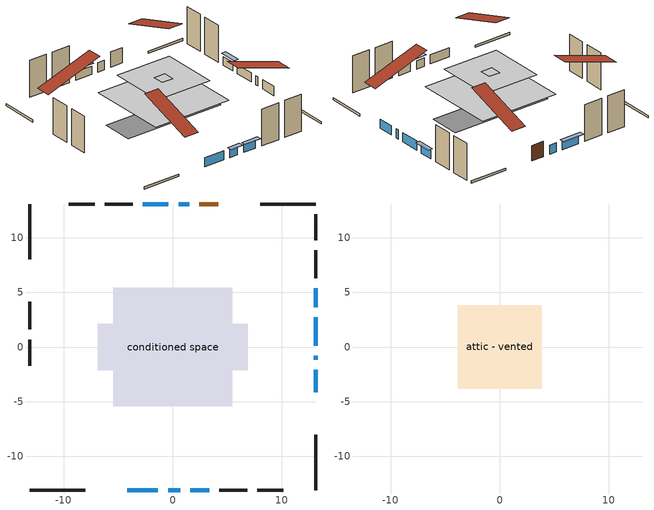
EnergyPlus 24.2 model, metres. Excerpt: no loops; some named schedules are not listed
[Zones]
conditioned space
 floor outside (Floor1 construction): -0.9,-0.9 -0.9,0.9 0.9,0.9 0.9,-0.9 z0
 floor adiabatic (AdiabaticFloorConstruction): -5.44,-5.44 -5.44,5.44 5.44,5.44 5.44,-5.44 z2.44
 floor foundation (Slab1 construction): -6.87,-2.12 -6.87,2.12 6.87,2.12 6.87,-2.12 z0
 wall outside (RimJoist1 construction): 13.11,13.11 8.03,13.11 / -13.11,-13.11 -8.03,-13.11 / -13.11,13.11 -13.11,8.03 / 13.11,-13.11 13.11,-8.03 z0:0.3
 wall outside (AdiabaticWallConstruction 1): 4.16,13.11 2.43,13.11 z0:2.03
 wall outside (AdiabaticWallConstruction): 13.11,-4.16 13.11,-2.08 / 13.11,-1.16 13.11,-0.8 / 13.11,0.13 13.11,2.71 / 1.51,13.11 0.53,13.11 / -4.16,-13.11 -1.36,-13.11 z0:1.22; 13.11,3.64 13.11,5.39 z0:1.14; -0.39,13.11 -2.76,13.11 z0:1.09; -0.43,-13.11 0.69,-13.11 / 1.62,-13.11 3.35,-13.11 z0:1.12
 wall outside (Wall1 construction): -3.69,13.11 -6.24,13.11 / 4.28,-13.11 6.83,-13.11 / -13.11,4.16 -13.11,1.61 / 13.11,6.32 13.11,8.87 z0:4.88
 wall outside (Wall2 construction): -7.17,13.11 -9.55,13.11 / 7.76,-13.11 10.14,-13.11 / -13.11,0.68 -13.11,-1.7 / 13.11,9.8 13.11,12.18 z0:4.88
 window (WindowConstruction): 13.11,-4.16 13.11,-2.08 z0:1.22
 window (WindowConstruction 1): 13.11,-1.15 13.11,-0.8 z0:1.22
 window (WindowConstruction 2): 13.11,0.13 13.11,2.71 z0:1.22
 window (WindowConstruction 3): 1.51,13.11 0.53,13.11 z0:1.22
 window (WindowConstruction 4): -4.16,-13.11 -1.36,-13.11 z0:1.22
 window (WindowConstruction 5): 13.11,3.64 13.11,5.39 z0:1.14
 window (WindowConstruction 6): -0.4,13.11 -2.76,13.11 z0:1.09
 window (WindowConstruction 7): -0.43,-13.11 0.69,-13.11 z0:1.12
 window (WindowConstruction 8): 1.62,-13.11 3.35,-13.11 z0:1.12
 door (Door): 4.16,13.11 2.43,13.11 z0:2.03
 ceiling adiabatic (AdiabaticFloorConstruction): 5.44,-5.44 5.44,5.44 -5.44,5.44 -5.44,-5.44 z2.44
attic - vented
 floor to conditioned space (Floor3 construction Reversed): -0.76,-0.76 -0.76,0.76 0.76,0.76 0.76,-0.76 z4.88
 floor to conditioned space (Floor4 construction Reversed): -3.85,-3.85 -3.85,3.85 3.85,3.85 3.85,-3.85 z4.88
 roof outside (Roof1 construction): 5.09,13.11,4.88 5.09,5.48,7.42 7.11,5.48,7.42 7.11,13.11,4.88; -5.09,-13.11,4.88 -5.09,-5.48,7.42 -7.11,-5.48,7.42 -7.11,-13.11,4.88; -13.11,5.09,4.88 -5.48,5.09,7.42 -5.48,7.11,7.42 -13.11,7.11,4.88; 13.11,-5.09,4.88 5.48,-5.09,7.42 5.48,-7.11,7.42 13.11,-7.11,4.88
shading: 13.11,5.69 13.11,3.34 13.72,3.34 13.72,5.69 z1.44; -3.06,13.11 -0.1,13.11 -0.1,13.72 -3.06,13.72 z1.39; 0.99,-13.11 -0.73,-13.11 -0.73,-13.72 0.99,-13.72 z1.42; 3.65,-13.11 1.32,-13.11 1.32,-13.72 3.65,-13.72 z1.42
[Building]
Building 1: Terrain=Suburbs
[Site:Location]
Vancouver Intl AP_BC: Latitude {deg}=49.19; Longitude {deg}=-123.18; Time Zone {hr}=-8; Elevation {m}=4; Keep Site Location Information=Yes
[Site:GroundTemperature:Shallow]
8.06451, 6.96315, 6.87495, 7.3976, 9.49575, 11.5841, 13.3946, 14.5416, 14.639, 13.7062, 11.9418, 9.91751
[Site:WaterMainsTemperature]
Calculation Method=Schedule; Temperature Schedule=mains temperature schedule
[Material] Roughness=Rough; Thermal Absorptance=0.9
Name | Thickness {m} | Conductivity {W/m-K} | Density {kg/m3} | Specific Heat {J/kg-K} | Solar Absorptance | Visible Absorptance
asphalt or fiberglass shingles | 0.00635 | 0.162714 | 1121.4 | 1465.45 | 0.4 | 0.4
ceiling loosefill ins | 0.0846667 | 0.0480833 | 16.02 | 1046.75 | 0.7 | 0.7
ceiling stud and cavity | 0.1397 | 0.123578 | 65.682 | 1177.47 | 0.7 | 0.7
ceiling stud and cavity 1 | 0.1397 | 0.0884472 | 65.682 | 1177.47 | 0.7 | 0.7
concrete 4.0 in. | 0.1016 | 1.803125 | 2242.8 | 837.4 | 0.7 | 0.7
door material | 0.04445 | 0.188738 | 512.64 | 1214.23 | 0.7 | 0.7
floor covering | 0.0127 | 9.015625 | 54.468 | 1339.84 | 0.6 | 0.6
floor covering 1 | 0.0127 | 0.0433444 | 54.468 | 1339.84 | 0.6 | 0.6
floor rigid ins; wall rigid ins | 0.512978 | 0.029427 | 32.04 | 1214.23 | 0.7 | 0.7
floor stud and cavity | 0.0889 | 0.206493 | 50.32683 | 1063.81 | 0.7 | 0.7
floor stud and cavity 1 | 0.1397 | 1.75129 | 37.0049 | 1207.88 | 0.7 | 0.7
furniture material conditioned space 1 | 0.1524 | 0.115458 | 640.8 | 1214.23 | 0.6 | 0.6
gypsum board | 0.0127 | 0.160291 | 801 | 837.4 | 0.6 | 0.6
osb sheathing 0.5 in. | 0.0127 | 0.115458 | 512.64 | 1214.23 | 0.7 | 0.7
osb sheathing 0.75 in. | 0.01905 | 0.115458 | 512.64 | 1214.23 | 0.7 | 0.7
osb sheathing 2.0 in. | 0.0508 | 0.115458 | 512.64 | 1214.23 | 0.7 | 0.7
rim joist stud and cavity | 0.0508 | 0.042578 | 125.044 | 1163.47 | 0.6 | 0.6
wall stud and cavity | 0.1397 | 0.116332 | 139.0536 | 1170.24 | 0.7 | 0.7
wall stud and cavity 1 | 0.1397 | 0.111119 | 139.0536 | 1170.24 | 0.7 | 0.7
wall stud and cavity 2 | 0.0889 | 0.380278 | 52.3479 | 1209.89 | 0.7 | 0.7
wall stud and cavity 3 | 0.0889 | 0.391764 | 83.0341 | 1211.67 | 0.7 | 0.7
wood siding | 0.0254 | 0.102417 | 544.68 | 1172.36 | 0.4 | 0.4
wood siding 1; wood siding 2; wood siding 3 | 0.0254 | 0.102417 | 544.68 | 1172.36 | 0.7 | 0.7
[WindowMaterial:SimpleGlazingSystem]
Name | U-Factor {W/m2-K} | Solar Heat Gain Coefficient
WindowMaterial | 4.05807 | 0.69
WindowMaterial 1 | 5.6303 | 0.6
WindowMaterial 2 | 4.31585 | 0.68
WindowMaterial 3 | 3.8758 | 0.68
WindowMaterial 4 | 4.269856 | 0.68
WindowMaterial 5 | 4.196042 | 0.68
WindowMaterial 6 | 4.05636 | 0.69
WindowMaterial 7 | 4.58669 | 0.66
WindowMaterial 8 | 4.22103 | 0.68
[Construction]
AdiabaticFloorConstruction: floor stud and cavity 1, floor rigid ins, osb sheathing 0.75 in., floor covering 1
AdiabaticWallConstruction: wood siding 2, wall rigid ins, wall stud and cavity 2, gypsum board
AdiabaticWallConstruction 1: wood siding 3, wall rigid ins, wall stud and cavity 2, gypsum board
Door: door material
Floor1 construction: floor stud and cavity, floor covering
Floor3 construction Reversed: gypsum board, ceiling stud and cavity, ceiling loosefill ins
Floor4 construction Reversed: gypsum board, ceiling stud and cavity 1, ceiling loosefill ins
furniture construction conditioned space 1: furniture material conditioned space 1
PartitionWallConstruction: gypsum board, wall stud and cavity 3, gypsum board
RimJoist1 construction: wood siding 1, osb sheathing 2.0 in., rim joist stud and cavity
Roof1 construction: asphalt or fiberglass shingles
Slab1 construction: concrete 4.0 in.
Wall1 construction: wood siding, osb sheathing 0.5 in., wall stud and cavity, gypsum board
Wall2 construction: wood siding, osb sheathing 0.5 in., wall stud and cavity 1, gypsum board
WindowConstruction: WindowMaterial
WindowConstruction 1: WindowMaterial 1
WindowConstruction 2: WindowMaterial 2
WindowConstruction 3: WindowMaterial 3
WindowConstruction 4: WindowMaterial 4
WindowConstruction 5: WindowMaterial 5
WindowConstruction 6: WindowMaterial 6
WindowConstruction 7: WindowMaterial 7
WindowConstruction 8: WindowMaterial 8
[Zone] Multiplier=1; Part of Total Floor Area=Yes
Name | Volume {m3}
attic - vented | 25.4192
conditioned space | 306.6
[Space]
Name | Zone | Volume {m3}
attic - vented 1 | attic - vented | 25.4192
conditioned space 1 | conditioned space | 306.6
[ZoneInfiltration:EffectiveLeakageArea]
infil attic - vented 1: Zone or Space=attic - vented 1; Schedule=Always On Discrete; Effective Air Leakage Area {cm2}=2544.83; Stack Coefficient=0.000177052; Wind Coefficient=8.99022e-06
[ZoneMixing]
whole house fan mix: Zone or Space=attic - vented; Schedule=Always On Continuous; Design Flow Rate Calculation Method=Flow/Zone; Design Flow Rate {m3/s}=0; Source Zone or Space=conditioned space
[SurfaceProperty:ExposedFoundationPerimeter]
Slab1: Exposed Perimeter Calculation Method=TotalExposedPerimeter; Total Exposed Perimeter {m}=35.966
[InternalMass] Zone or ZoneList=conditioned space; Space or SpaceList=conditioned space 1
Name | Construction | Surface Area {m2}
furniture mass conditioned space 1 | furniture construction conditioned space 1 | 71.96
partition wall mass | PartitionWallConstruction | 179.9
[Lights]
interior lighting: Zone or ZoneList or Space or SpaceList=conditioned space 1; Schedule=interior lighting schedule; Design Level Calculation Method=LightingLevel; Lighting Level {W}=343.2; Return Air Fraction=0; Fraction Radiant=0.6; Fraction Visible=0.2; Fraction Replaceable=1
[People]
occupants: Zone or ZoneList or Space or SpaceList=conditioned space 1; Number of People Schedule=occupants schedule; Number of People Calculation Method=People; Number of People=3; Fraction Radiant=0.314171; Sensible Heat Fraction=0.56303; Activity Level Schedule=occupants activity schedule; Carbon Dioxide Generation Rate {m3/s-W}=0; Enable ASHRAE 55 Comfort Warnings=No; Mean Radiant Temperature Calculation Type=EnclosureAveraged
[ElectricEquipment] Zone or ZoneList or Space or SpaceList=conditioned space 1; Design Level Calculation Method=EquipmentLevel
Name | Schedule | Design Level {W} | Fraction Latent | Fraction Radiant | Fraction Lost
clothes dryer | clothes dryer schedule | 140.772 | 0.015 | 0.081 | 0.85
clothes washer | clothes washer schedule | 32.1985 | 0.03 | 0.162 | 0.7
cooking range | cooking range schedule | 215.147 | 0.08 | 0.432 | 0.2
dishwasher | dishwasher schedule | 66.8632 | 0.3 | 0.18 | 0.4
fridge | fridge schedule | 72.9452 | 0 | 0.6 | 0
mech vent bath fan 0 | mech vent bath fan 0 schedule | 25.1 | 0 | 0 | 1
mech vent bath fan 1 | mech vent bath fan 1 schedule | 25.1 | 0 | 0 | 1
mech vent house fan | mech vent house fan schedule | 0 | 0 | 0 | 1
mech vent house fan cfis | mech vent house fan cfis schedule | 0 | 0 | 0 | 0
mech vent range fan 0 | mech vent range fan 0 schedule | 57 | 0 | 0 | 1
misc plug loads | misc plug loads schedule | 494.7 | 0.045 | 0.513 | 0.1
whole house fan | Always On Discrete | 0 | 0 | 0 | 1
[OtherEquipment] Zone or ZoneList or Space or SpaceList=conditioned space 1; Design Level Calculation Method=EquipmentLevel
Name | Fuel Type | Schedule | Design Level {W} | Fraction Latent | Fraction Radiant | Fraction Lost
clothes dryer 1 | Electricity | clothes dryer schedule | 0 | 0.015 | 0.081 | 0.85
cooking range 1 | Electricity | cooking range schedule | 0 | 0.08 | 0.432 | 0.2
general water use latent | None | general water use schedule | 62.594 | 1 | 0 | 0
general water use sensible | None | general water use schedule | -61.6891 | 0 | 0.6 | 0
mech vent house fan latent load | None | Always On Discrete | 0 | 1 | 0 | 0
mech vent house fan sensible load | None | Always On Discrete | 0 | 0 | 0 | 0
water heater energy adjustment1 | Electricity | Always On Discrete | 0.01 | 0 | 0 | 1
[ZoneInfiltration:DesignFlowRate] Zone or ZoneList or Space or SpaceList=conditioned space 1; Schedule=Always On Discrete; Design Flow Rate Calculation Method=Flow/Zone; Design Flow Rate {m3/s}=0
infil flow; natural vent flow; whole house fan flow
[ZoneControl:Thermostat]
conditioned space Thermostat: Zone or ZoneList=conditioned space; Control Type Schedule=conditioned space Thermostat Schedule; Control 1=conditioned space temperature setpoint; Temperature Difference Between Cutout And Setpoint {deltaC}=0
[ZoneHVAC:Baseboard:Convective:Electric]
electric baseboard: Availability Schedule=Always On Discrete; Heating Design Capacity {W}=7475.95; Efficiency=1
[AirLoopHVAC:UnitarySystem]
unit heater unitary system: Control Type=Load; Controlling Zone or Thermostat Location=conditioned space; Dehumidification Control Type=None; Availability Schedule=Always On Discrete; Supply Fan=unit heater supply fan; Fan Placement=BlowThrough; Supply Air Fan Operating Mode Schedule=unit heater auto fan schedule; Heating Coil=unit heater htg coil; DX Heating Coil Sizing Ratio=1; Use DOAS DX Cooling Coil=No; Minimum Supply Air Temperature {C}=2; Latent Load Control=SensibleOnlyLoadControl; Cooling Supply Air Flow Rate Method=None; Heating Supply Air Flow Rate Method=SupplyAirFlowRate; Heating Supply Air Flow Rate {m3/s}=0.00141584; No Load Supply Air Flow Rate Method=SupplyAirFlowRate; No Load Supply Air Flow Rate {m3/s}=0; No Load Supply Air Flow Rate Control Set To Low Speed=Yes; Maximum Supply Air Temperature {C}=48.8889; Maximum Outdoor Dry-Bulb Temperature for Supplemental Heater Operation {C}=21; Ancillary On-Cycle Electric Power {W}=0; Ancillary Off-Cycle Electric Power {W}=0
[Fan:SystemModel]
unit heater supply fan: Availability Schedule=Always On Discrete; Design Maximum Air Flow Rate {m3/s}=0.00141584; Speed Control Method=Discrete; Electric Power Minimum Flow Rate Fraction=0.2; Design Pressure Rise {Pa}=500; Motor Efficiency=1; Motor In Air Stream Fraction=1; Design Electric Power Consumption {W}=Autosize; Design Power Sizing Method=PowerPerFlow; Electric Power Per Unit Flow Rate {W/(m3/s)}=1e-06; Electric Power Per Unit Flow Rate Per Unit Pressure {W/((m3/s)-Pa)}=1.66667; Fan Total Efficiency=0.7; Motor Loss Radiative Fraction=0; Number of Speeds=1; Speed Flow Fraction 1=1; Speed Electric Power Fraction 1=1
[Coil:Heating:Fuel]
unit heater htg coil: Availability Schedule=Always On Discrete; Fuel Type=OtherFuel2; Burner Efficiency=0.3; Nominal Capacity {W}=0.293071; On Cycle Parasitic Electric Load {W}=0; Off Cycle Parasitic Fuel Load {W}=0
[Zone equipment]
conditioned space: electric baseboard, unit heater unitary system
[Foundation:Kiva]
Foundation Kiva 1: Initial Indoor Air Temperature {C}=18; Wall Height Above Grade {m}=0.1016; Wall Depth Below Slab {m}=0.2032
[Foundation:Kiva:Settings]
Soil Conductivity {W/m-K}=0.849921; Soil Density {kg/m3}=1842.3; Soil Specific Heat {J/kg-K}=418.7; Ground Solar Absorptivity=0.9; Ground Thermal Absorptivity=0.9; Ground Surface Roughness {m}=0.03; Far-Field Width {m}=40; Deep-Ground Boundary Condition=ZeroFlux; Deep-Ground Depth {m}=40; Minimum Cell Dimension {m}=0.2; Maximum Cell Growth Coefficient=3; Simulation Timestep=Timestep
[Exterior:Lights]
exterior lighting: Schedule=exterior lighting schedule; Design Level {W}=75.6
[EnergyManagementSystem:GlobalVariable]
infil_program_Qfan
infil_program_Qinf
natural_vent_program_Qnv
natural_vent_program_Qwhf
[EnergyManagementSystem:Sensor]
Name | Output:Variable or Output:Meter Index Key | Output:Variable or Output:Meter
airflow_gain | infil flow | Infiltration Sensible Heat Gain Energy
airflow_gain_1 | natural vent flow | Infiltration Sensible Heat Gain Energy
airflow_gain_2 | whole house fan flow | Infiltration Sensible Heat Gain Energy
airflow_loss | infil flow | Infiltration Sensible Heat Loss Energy
airflow_loss_1 | natural vent flow | Infiltration Sensible Heat Loss Energy
airflow_loss_2 | whole house fan flow | Infiltration Sensible Heat Loss Energy
clg_load_cond |  | Cooling:EnergyTransfer:Zone:CONDITIONED SPACE
clg_sp_s; clg_sp_s_1 | cooling setpoint | Schedule Value
clothes_dryer_exhaust_0_sch_s | clothes dryer exhaust 0 schedule | Schedule Value
conditioned_space_clg_unmet_s | conditioned space | Zone Cooling Setpoint Not Met Time
conditioned_space_htg_unmet_s | conditioned space | Zone Heating Setpoint Not Met Time
cool_season | cooling season schedule | Schedule Value
fridge_tin_s | conditioned space | Zone Mean Air Temperature
htg_load_cond |  | Heating:EnergyTransfer:Zone:CONDITIONED SPACE
htg_sp_s; htg_sp_s_1 | heating setpoint | Schedule Value
ig_ee_conv | clothes dryer | Electric Equipment Convective Heating Energy
ig_ee_conv_2 | cooking range | Electric Equipment Convective Heating Energy
ig_ee_conv_4 | fridge | Electric Equipment Convective Heating Energy
ig_ee_conv_5 | misc plug loads | Electric Equipment Convective Heating Energy
ig_ee_conv_6 | whole house fan | Electric Equipment Convective Heating Energy
ig_ee_rad | clothes dryer | Electric Equipment Radiant Heating Energy
ig_ee_rad_2 | cooking range | Electric Equipment Radiant Heating Energy
ig_ee_rad_4 | fridge | Electric Equipment Radiant Heating Energy
ig_ee_rad_5 | misc plug loads | Electric Equipment Radiant Heating Energy
ig_ee_rad_6 | whole house fan | Electric Equipment Radiant Heating Energy
ig_lgt_conv | interior lighting | Lights Convective Heating Energy
ig_lgt_rad | interior lighting | Lights Radiant Heating Energy
ig_lgt_vis | interior lighting | Lights Visible Radiation Heating Energy
ig_oe_conv | clothes dryer 1 | Other Equipment Convective Heating Energy
ig_oe_conv_1 | cooking range 1 | Other Equipment Convective Heating Energy
ig_oe_conv_2 | general water use latent | Other Equipment Convective Heating Energy
ig_oe_conv_3 | general water use sensible | Other Equipment Convective Heating Energy
ig_oe_conv_4 | water heater energy adjustment1 | Other Equipment Convective Heating Energy
ig_oe_rad | clothes dryer 1 | Other Equipment Radiant Heating Energy
ig_oe_rad_1 | cooking range 1 | Other Equipment Radiant Heating Energy
ig_oe_rad_2 | general water use latent | Other Equipment Radiant Heating Energy
ig_oe_rad_3 | general water use sensible | Other Equipment Radiant Heating Energy
ig_oe_rad_4 | water heater energy adjustment1 | Other Equipment Radiant Heating Energy
ig_ppl_conv | occupants | People Convective Heating Energy
ig_ppl_rad | occupants | People Radiant Heating Energy
im_conv | furniture mass conditioned space 1 | Surface Inside Face Convection Heat Gain Energy
im_conv_1 | partition wall mass | Surface Inside Face Convection Heat Gain Energy
im_ig | furniture mass conditioned space 1 | Surface Inside Face Internal Gains Radiation Heat Gain Energy
im_ig_1 | partition wall mass | Surface Inside Face Internal Gains Radiation Heat Gain Energy
im_lgt | furniture mass conditioned space 1 | Surface Inside Face Lights Radiation Heat Gain Energy
im_lgt_1 | partition wall mass | Surface Inside Face Lights Radiation Heat Gain Energy
im_sol | furniture mass conditioned space 1 | Surface Inside Face Solar Radiation Heat Gain Energy
im_sol_1 | partition wall mass | Surface Inside Face Solar Radiation Heat Gain Energy
im_surf | furniture mass conditioned space 1 | Surface Inside Face Net Surface Thermal Radiation Heat Gain Energy
im_surf_1 | partition wall mass | Surface Inside Face Net Surface Thermal Radiation Heat Gain Energy
mech_vent_bath_fan_0_sch_s | mech vent bath fan 0 schedule | Schedule Value
mech_vent_bath_fan_1_sch_s | mech vent bath fan 1 schedule | Schedule Value
mech_vent_range_fan_0_sch_s | mech vent range fan 0 schedule | Schedule Value
mv_conv | mech vent bath fan 0 | Electric Equipment Convective Heating Energy
mv_conv_1 | mech vent bath fan 1 | Electric Equipment Convective Heating Energy
mv_conv_2 | mech vent house fan | Electric Equipment Convective Heating Energy
mv_conv_3 | mech vent house fan cfis | Electric Equipment Convective Heating Energy
mv_conv_4 | mech vent range fan 0 | Electric Equipment Convective Heating Energy
mv_conv_5 | mech vent house fan latent load | Other Equipment Convective Heating Energy
mv_conv_6 | mech vent house fan sensible load | Other Equipment Convective Heating Energy
mv_rad | mech vent bath fan 0 | Electric Equipment Radiant Heating Energy
mv_rad_1 | mech vent bath fan 1 | Electric Equipment Radiant Heating Energy
mv_rad_2 | mech vent house fan | Electric Equipment Radiant Heating Energy
mv_rad_3 | mech vent house fan cfis | Electric Equipment Radiant Heating Energy
mv_rad_4 | mech vent range fan 0 | Electric Equipment Radiant Heating Energy
mv_rad_5 | mech vent house fan latent load | Other Equipment Radiant Heating Energy
mv_rad_6 | mech vent house fan sensible load | Other Equipment Radiant Heating Energy
natural_vent_s | natural vent schedule | Schedule Value
out_pb_s |  | Site Outdoor Air Barometric Pressure
out_wt_s |  | Site Outdoor Air Humidity Ratio
site_vw_s |  | Site Wind Speed
ss_back_out | Window1 | Surface Window Shortwave from Zone Back Out Window Heat Transfer Rate
ss_back_out_1 | Window2 | Surface Window Shortwave from Zone Back Out Window Heat Transfer Rate
ss_back_out_2 | Window3 | Surface Window Shortwave from Zone Back Out Window Heat Transfer Rate
ss_back_out_3 | Window4 | Surface Window Shortwave from Zone Back Out Window Heat Transfer Rate
ss_back_out_4 | Window5 | Surface Window Shortwave from Zone Back Out Window Heat Transfer Rate
ss_back_out_5 | Window6 | Surface Window Shortwave from Zone Back Out Window Heat Transfer Rate
ss_back_out_6 | Window7 | Surface Window Shortwave from Zone Back Out Window Heat Transfer Rate
ss_back_out_7 | Window8 | Surface Window Shortwave from Zone Back Out Window Heat Transfer Rate
ss_back_out_8 | Window9 | Surface Window Shortwave from Zone Back Out Window Heat Transfer Rate
ss_conv | Door1 | Surface Inside Face Convection Heat Gain Energy
ss_conv_1 | Window1 | Surface Inside Face Convection Heat Gain Energy
ss_conv_2 | Window2 | Surface Inside Face Convection Heat Gain Energy
ss_conv_3 | Window3 | Surface Inside Face Convection Heat Gain Energy
ss_conv_4 | Window4 | Surface Inside Face Convection Heat Gain Energy
ss_conv_5 | Window5 | Surface Inside Face Convection Heat Gain Energy
ss_conv_6 | Window6 | Surface Inside Face Convection Heat Gain Energy
ss_conv_7 | Window7 | Surface Inside Face Convection Heat Gain Energy
ss_conv_8 | Window8 | Surface Inside Face Convection Heat Gain Energy
ss_conv_9 | Window9 | Surface Inside Face Convection Heat Gain Energy
ss_ig | Door1 | Surface Inside Face Internal Gains Radiation Heat Gain Energy
ss_ig_1 | Window1 | Surface Inside Face Internal Gains Radiation Heat Gain Energy
ss_ig_2 | Window2 | Surface Inside Face Internal Gains Radiation Heat Gain Energy
ss_ig_3 | Window3 | Surface Inside Face Internal Gains Radiation Heat Gain Energy
ss_ig_4 | Window4 | Surface Inside Face Internal Gains Radiation Heat Gain Energy
ss_ig_5 | Window5 | Surface Inside Face Internal Gains Radiation Heat Gain Energy
ss_ig_6 | Window6 | Surface Inside Face Internal Gains Radiation Heat Gain Energy
ss_ig_7 | Window7 | Surface Inside Face Internal Gains Radiation Heat Gain Energy
ss_ig_8 | Window8 | Surface Inside Face Internal Gains Radiation Heat Gain Energy
ss_ig_9 | Window9 | Surface Inside Face Internal Gains Radiation Heat Gain Energy
ss_lgt | Door1 | Surface Inside Face Lights Radiation Heat Gain Energy
ss_sol | Door1 | Surface Inside Face Solar Radiation Heat Gain Energy
ss_surf | Door1 | Surface Inside Face Net Surface Thermal Radiation Heat Gain Energy
ss_surf_1 | Window1 | Surface Inside Face Net Surface Thermal Radiation Heat Gain Energy
ss_surf_2 | Window2 | Surface Inside Face Net Surface Thermal Radiation Heat Gain Energy
ss_surf_3 | Window3 | Surface Inside Face Net Surface Thermal Radiation Heat Gain Energy
ss_surf_4 | Window4 | Surface Inside Face Net Surface Thermal Radiation Heat Gain Energy
ss_surf_5 | Window5 | Surface Inside Face Net Surface Thermal Radiation Heat Gain Energy
ss_surf_6 | Window6 | Surface Inside Face Net Surface Thermal Radiation Heat Gain Energy
ss_surf_7 | Window7 | Surface Inside Face Net Surface Thermal Radiation Heat Gain Energy
ss_surf_8 | Window8 | Surface Inside Face Net Surface Thermal Radiation Heat Gain Energy
ss_surf_9 | Window9 | Surface Inside Face Net Surface Thermal Radiation Heat Gain Energy
ss_trans_in | Window1 | Surface Window Transmitted Solar Radiation Rate
ss_trans_in_1 | Window2 | Surface Window Transmitted Solar Radiation Rate
ss_trans_in_2 | Window3 | Surface Window Transmitted Solar Radiation Rate
ss_trans_in_3 | Window4 | Surface Window Transmitted Solar Radiation Rate
ss_trans_in_4 | Window5 | Surface Window Transmitted Solar Radiation Rate
ss_trans_in_5 | Window6 | Surface Window Transmitted Solar Radiation Rate
ss_trans_in_6 | Window7 | Surface Window Transmitted Solar Radiation Rate
ss_trans_in_7 | Window8 | Surface Window Transmitted Solar Radiation Rate
ss_trans_in_8 | Window9 | Surface Window Transmitted Solar Radiation Rate
ss_trans_out | Window1 | Surface Inside Face Initial Transmitted Diffuse Transmitted Out Window Solar Radiation Rate
ss_trans_out_1 | Window2 | Surface Inside Face Initial Transmitted Diffuse Transmitted Out Window Solar Radiation Rate
ss_trans_out_2 | Window3 | Surface Inside Face Initial Transmitted Diffuse Transmitted Out Window Solar Radiation Rate
ss_trans_out_3 | Window4 | Surface Inside Face Initial Transmitted Diffuse Transmitted Out Window Solar Radiation Rate
ss_trans_out_4 | Window5 | Surface Inside Face Initial Transmitted Diffuse Transmitted Out Window Solar Radiation Rate
ss_trans_out_5 | Window6 | Surface Inside Face Initial Transmitted Diffuse Transmitted Out Window Solar Radiation Rate
ss_trans_out_6 | Window7 | Surface Inside Face Initial Transmitted Diffuse Transmitted Out Window Solar Radiation Rate
ss_trans_out_7 | Window8 | Surface Inside Face Initial Transmitted Diffuse Transmitted Out Window Solar Radiation Rate
ss_trans_out_8 | Window9 | Surface Inside Face Initial Transmitted Diffuse Transmitted Out Window Solar Radiation Rate
s_conv | Floor1 | Surface Inside Face Convection Heat Gain Energy
s_conv_1 | Floor3 | Surface Inside Face Convection Heat Gain Energy
s_conv_10 | Wall1:0 | Surface Inside Face Convection Heat Gain Energy
s_conv_11 | Wall1:180 | Surface Inside Face Convection Heat Gain Energy
s_conv_12 | Wall1:270 | Surface Inside Face Convection Heat Gain Energy
s_conv_13 | Wall1:90 | Surface Inside Face Convection Heat Gain Energy
s_conv_14 | Wall2:0 | Surface Inside Face Convection Heat Gain Energy
s_conv_15 | Wall2:180 | Surface Inside Face Convection Heat Gain Energy
s_conv_16 | Wall2:270 | Surface Inside Face Convection Heat Gain Energy
s_conv_17 | Wall2:90 | Surface Inside Face Convection Heat Gain Energy
s_conv_2 | Floor4 | Surface Inside Face Convection Heat Gain Energy
s_conv_3 | inferred conditioned ceiling | Surface Inside Face Convection Heat Gain Energy
s_conv_4 | inferred conditioned floor | Surface Inside Face Convection Heat Gain Energy
s_conv_5 | RimJoist1:0 | Surface Inside Face Convection Heat Gain Energy
s_conv_6 | RimJoist1:180 | Surface Inside Face Convection Heat Gain Energy
s_conv_7 | RimJoist1:270 | Surface Inside Face Convection Heat Gain Energy
s_conv_8 | RimJoist1:90 | Surface Inside Face Convection Heat Gain Energy
s_conv_9 | Slab1 | Surface Inside Face Convection Heat Gain Energy
s_ig | Floor1 | Surface Inside Face Internal Gains Radiation Heat Gain Energy
s_ig_1 | Floor3 | Surface Inside Face Internal Gains Radiation Heat Gain Energy
s_ig_10 | Wall1:0 | Surface Inside Face Internal Gains Radiation Heat Gain Energy
s_ig_11 | Wall1:180 | Surface Inside Face Internal Gains Radiation Heat Gain Energy
